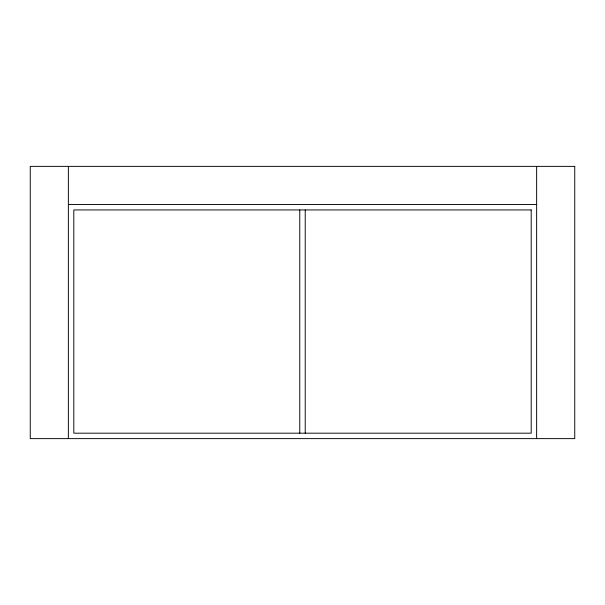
<?xml version="1.0" encoding="UTF-8"?>
<svg xmlns="http://www.w3.org/2000/svg" width="605" height="605" viewBox="0 0 605 605"><rect width="100%" height="100%" fill="white"/><g stroke="black" fill="none" stroke-linecap="round" stroke-linejoin="round"><path stroke-width="0.91" d="M68.365 204.49L536.635 204.49M536.635 166.375L536.635 438.625M305.223 209.935L305.223 433.18M299.777 209.935L299.777 433.18M68.365 166.375L68.365 438.625M574.75 166.375L30.25 166.375L30.25 438.625L574.75 438.625L574.75 166.375M531.19 209.935L73.81 209.935L73.81 433.18L531.19 433.18L531.19 209.935"/></g></svg>
